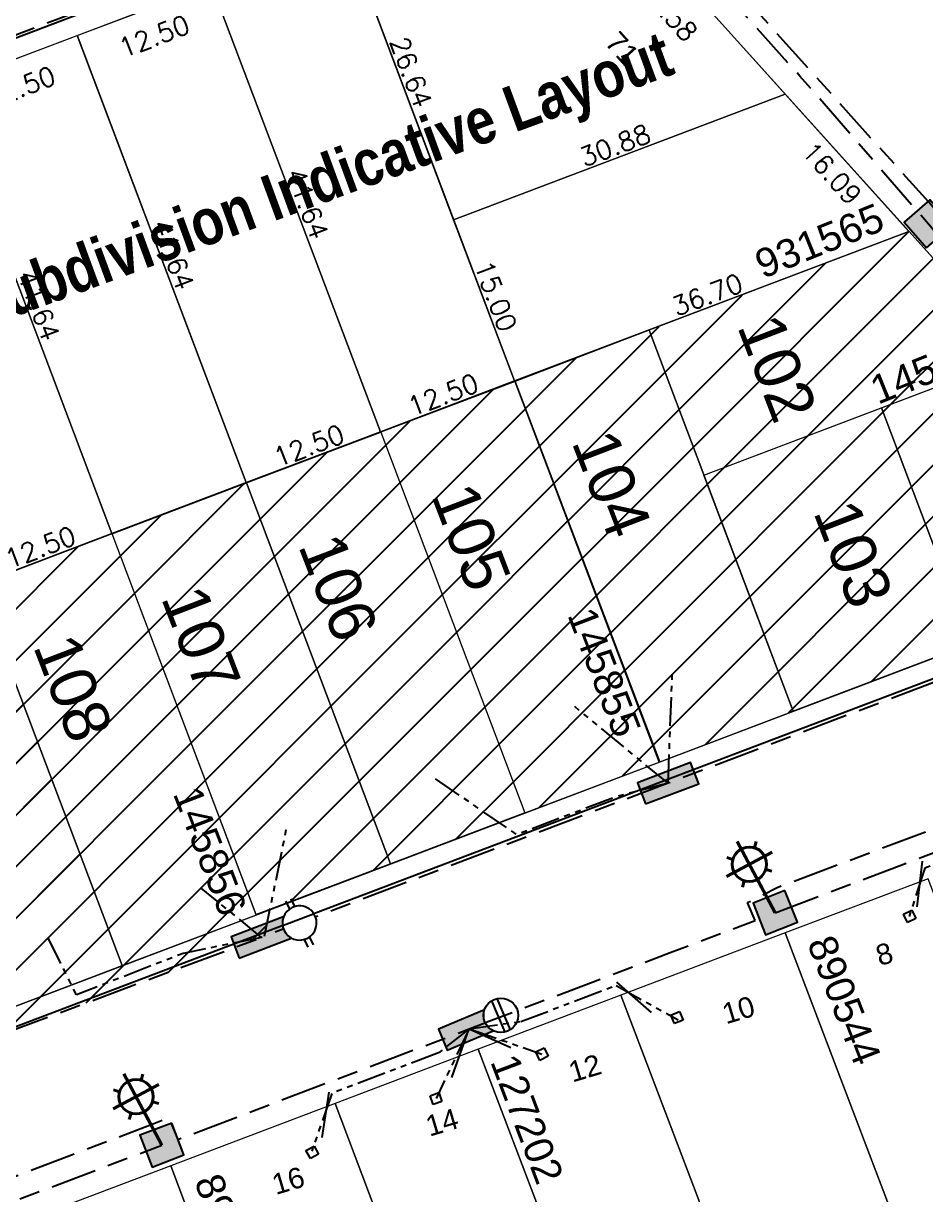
# Model space of a CAD drawing. Header units: metres. Extents: x 308667 to 309873, y 6270550 to 6271594.
# Drawn here: x 309474.2 to 309552.7, y 6271235 to 6271336.9 of the extents above; entities that cross this region are included whole.
import ezdxf
from ezdxf.enums import TextEntityAlignment as Align

# ---------------------------------------------------------------- set-up
doc = ezdxf.new("R2010")
doc.units = ezdxf.units.M
doc.linetypes.add('Cable Exist UG', pattern=[8.2, 4, -1.2, 1.8, -1.2])
doc.linetypes.add('PHANTOMX2', pattern=[5, 2.5, -0.5, 0.5, -0.5, 0.5, -0.5])
doc.layers.get('0').update_dxf_attribs({"color": 6})
for name, color, linetype, lineweight in [('_User Miscellaneous1', 41, 'Continuous', 13), ('Cadastre Developer_SP_NEW', 54, 'Continuous', 15), ('Cadastre Land Parcels_SP_EXT', 96, 'Continuous', 15), ('Mains_HV_EXT', 11, 'Continuous', 25), ('Mains_LV_EXT', 161, 'Continuous', 25), ('Mains_LV_SL_EXT', 141, 'Continuous', 25)]:
    doc.layers.add(name, color=color, linetype=linetype, lineweight=lineweight)
doc.layers.add('_User Miscellaneous10', color=252, linetype='Continuous', lineweight=13, plot=False, transparency=0.5)
for name, color, linetype in [('Equip_LV_EXT', 7, 'Continuous'), ('Equip_SP_SL_EXT', 7, 'Continuous'), ('Mains_LV_New_T84', 2, 'Cable x'), ('Notes', 7, 'Continuous'), ('Services_SP_EXT', 42, 'PHANTOMX2'), ('Services_SP_NEW_UG', 2, 'PHANTOMX2'), ('SupportsUG_SP_LV_EXT', 7, 'Continuous'), ('SupportsUG_SP_LV_SL_EXT', 7, 'Continuous'), ('Trench_SP_EXT', 7, 'Continuous'), ('UG_Details_SP_MISC', 7, 'Continuous')]:
    doc.layers.add(name, color=color, linetype=linetype)
doc.styles.add('COLUMN_LABEL', font='arial.ttf')
doc.styles.add('GDS-DIM', font='txt.shx', dxfattribs={"height": 1.65})
doc.styles.add('GDS-LOT No', font='swisscb.ttf', dxfattribs={"height": 4})
doc.styles.add('iecARIAL', font='arial.ttf', dxfattribs={"height": 2})
doc.styles.add('POLE_LABEL', font='arial.ttf', dxfattribs={"height": 2})
doc.styles.get("Standard").update_dxf_attribs({"font": 'arial.ttf'})
doc.linetypes.add('Cable x', pattern='A,5,-0.25,["x",Standard,S=2,R=0,X=0,Y=-0.8],-1.5', length=6.75)
doc.dimstyles.new('GDS-DIM', dxfattribs={"dimscale": 0, "dimtxt": 1.65, "dimasz": 2, "dimexe": 0.18, "dimexo": 0.063, "dimgap": 0.25, "dimtad": 1, "dimzin": 1, "dimdsep": 46, "dimtxsty": 'GDS-DIM', "dimblk": 'NONE', "dimcen": 0.09, "dimse1": 1, "dimse2": 1, "dimsd1": 1, "dimsd2": 1, "dimadec": 0, "dimazin": 0, "dimtfac": 1, "dimtix": 1, "dimtofl": 0, "dimtmove": 1, "dimatfit": 3, "dimldrblk": 'CLOSEDBLANK', "dimfxl": 1, "dimtolj": 1, "dimtzin": 0, "dimarcsym": 2})

# ---------------------------------------------------------------- blocks, each defined once
blk = doc.blocks.new('COLUMN_EXT')
blk.add_hatch(color=256).paths.add_polyline_path([(-1.49, 1.48), (-1.49, -1.49), (1.48, -1.49), (1.48, 1.48)])
blk.add_lwpolyline([(-1.49, -1.49), (1.48, -1.49), (1.48, 1.48), (-1.49, 1.48)], close=True)
for tag, height, style, flags, p in [('ASSET_NUM', 2.5, 'COLUMN_LABEL', 8, (2, 2)), ('STRUCTURE_PLANT_NUMBER', 0.2, 'POLE_LABEL', 9, (1.81, 0.03)), ('STREET_CODE', 0.2, 'COLUMN_LABEL', 9, (1.81, -0.2))]:
    blk.add_attdef(tag, text='', height=height, dxfattribs=dict(style=style, flags=flags)).set_placement(p, align=Align.MIDDLE_LEFT)
at = {"flags": 9}
for tag, p in [('COLUMN_TYPE', (1.81, -0.4)), ('OWNED_BY', (1.81, -0.6)), ('STATE', (1.81, -0.8)), ('USAGE', (1.81, -1)), ('STREETNAME', (1.81, -1.6)), ('SUBURB', (1.81, -1.8)), ('LEGEND', (1.81, -1.2)), ('LOCATION', (1.81, -1.4)), ('NOTES', (1.81, -2))]:
    blk.add_attdef(tag, text='', height=0.2, dxfattribs=at).set_placement(p, align=Align.MIDDLE_LEFT)
at = {"flags": 1}
blk.add_attdef('Z', (1.81, -2.35), '', height=0.2, dxfattribs=at)
blk = doc.blocks.new('PILLAR_EXT')
blk.add_hatch(color=256).paths.add_polyline_path([(-2.475, 0.99), (-2.475, -0.99), (2.475, -0.99), (2.475, 0.99)])
blk.add_lwpolyline([(-2.475, -0.99), (2.475, -0.99), (2.475, 0.99), (-2.475, 0.99)], close=True)
at = {"style": 'iecARIAL', "flags": 8}
blk.add_attdef('ASSET_NUM', (1.5, 3.5), '', height=2.5, dxfattribs=at)
for tag, p, flags in [('OWNED_BY', (0, -0.2), 9), ('STATE', (0, -0.4), 9), ('SUPPORT_TYPE', (0, -0.6), 9), ('USAGE', (0, -0.8), 9), ('LEGEND', (0, -1), 9), ('LOCATION', (0, -1.2), 9), ('STREETNAME', (0, -1.8), 9), ('SUBURB', (0, -2), 1), ('NOTES', (0, -1.4), 9), ('PARENT', (0, -1.6), 9)]:
    blk.add_attdef(tag, p, '', height=0.2, dxfattribs=dict(flags=flags))
blk = doc.blocks.new('*U383')
at = {"lineweight": 40}
for p, q in [((-1.19, 2.23), (-3.31, 6.2)), ((-1.65, 6.19), (-1.81, 5.65)), ((-4.24, 3.16), (-0.27, 5.28)), ((-4.22, 4.82), (-3.69, 4.65)), ((-0.28, 3.62), (-0.82, 3.78)), ((-2.85, 2.24), (-2.69, 2.78)), ((0, 0), (-1.55, 2.9))]:
    blk.add_line(p, q, dxfattribs=at)
blk.add_circle((-2.25, 4.22), 1.5, dxfattribs=at)
at = {"style": 'iecARIAL', "flags": 8}
blk.add_attdef('ASSET_NUM', (1.5, 1.5), '', height=2.5, dxfattribs=at)
for tag, p, height, flags in [('CONSTRUCTED_VOLTAGE', (0.98, -0.65), 0.2, 9), ('CONTROL_TYPE', (0.98, -0.85), 0.2, 9), ('LANTERN_PURPOSE', (0.98, -1.05), 0.2, 9), ('LNUMBER', (2.18, -3.25), 2.5, 8), ('OPERATING_VOLTAGE', (0.98, -1.65), 0.2, 9), ('ORIENTATION', (0.98, -1.85), 0.2, 9), ('OWNED_BY', (0.98, -2.05), 0.2, 9), ('LANTERN_TYPE', (0.98, -1.25), 0.2, 9), ('NO_PHASES', (0.98, -1.45), 0.2, 9), ('STATE', (0.98, -2.25), 0.2, 9), ('USAGE', (0.98, -2.45), 0.2, 9), ('CEXIST', (0.98, -2.65), 0.2, 9), ('CNEW', (0.98, -2.85), 0.2, 9), ('CNUMBER', (0.98, -3.05), 0.2, 9), ('CREMOVE', (0.98, -3.25), 0.2, 9), ('CREPLACE', (0.98, -3.45), 0.2, 9), ('LKINGHEIGHT', (0.98, -3.65), 0.2, 9), ('LBRACKET', (0.98, -3.85), 0.2, 9), ('LBRACKETVOCAB', (0.98, -4.05), 0.2, 9), ('LCATEGORY', (0.98, -4.25), 0.2, 9), ('LCHARGE1', (0.98, -4.45), 0.2, 9), ('LCHARGE1PERCENT', (0.98, -4.65), 0.2, 9), ('LCHARGE2', (0.98, -4.85), 0.2, 9), ('LCHARGE2PERCENT', (0.98, -5.05), 0.2, 9), ('LCHARGE3', (0.98, -5.25), 0.2, 9), ('LCHARGE3PERCENT', (0.98, -5.45), 0.2, 9), ('LEXIST', (0.98, -5.65), 0.2, 9), ('LLAMP', (0.98, -5.85), 0.2, 9), ('LLAMPVOCAB', (0.98, -6.05), 0.2, 9), ('LMAST', (0.98, -6.25), 0.2, 9), ('LMASTVOCAB', (0.98, -6.45), 0.2, 9), ('LNEW', (0.98, -6.65), 0.2, 9), ('LANTNUMBER', (0.98, -6.85), 0.2, 9), ('LOUTREACH', (0.98, -7.25), 0.2, 9), ('LOUTREACHVOCAB', (0.98, -7.45), 0.2, 9), ('LRATECODE', (0.98, -7.65), 0.2, 9), ('LREMOVE', (0.98, -7.85), 0.2, 9), ('LREPLACE', (0.98, -8.05), 0.2, 9), ('LTYPE', (0.98, -8.25), 0.2, 9), ('STREETNAME', (0.98, -9.25), 0.2, 9), ('LTYPEVOCAB', (0.98, -8.45), 0.2, 9), ('LEGEND', (0.98, -8.65), 0.2, 9), ('LOCATION', (0.98, -8.85), 0.2, 9), ('NOTES', (0.98, -9.05), 0.2, 9), ('SUBURB', (0.98, -9.45), 0.2, 1)]:
    blk.add_attdef(tag, p, '', height=height, dxfattribs=dict(flags=flags))
blk = doc.blocks.new('CCP_EXT')
at = {"flags": 9}
for tag, p in [('STATE', (0, -1.8)), ('USAGE', (0, -1.2)), ('LEGEND', (0, -1.4)), ('LIFE_SUPPORT', (0, -1.6)), ('NOTES', (0, -2))]:
    blk.add_attdef(tag, text='', height=0.2, dxfattribs=at).set_placement(p, align=Align.MIDDLE_LEFT)
blk.add_wipeout([(0, 0.57), (0.57, 0), (0, -0.57), (-0.57, 0)])
blk.add_lwpolyline([(-0.57, 0), (0, 0.57), (0.57, 0), (0, -0.57), (-0.57, 0)])
at = {"flags": 1}
blk.add_attdef('Z', (0, 0), '', height=0.2, dxfattribs=at)
at = {"flags": 9}
for tag, p in [('CCP_TYPE', (0, 0)), ('CONSTRUCTED_VOLTAGE', (0, -0.2)), ('OPERATING_VOLTAGE', (0, -0.6)), ('ORIENTATION', (0, -0.8)), ('OWNED_BY', (0, -1)), ('NO_PHASES', (0, -0.4))]:
    blk.add_attdef(tag, text='', height=0.2, dxfattribs=at).set_placement(p, align=Align.MIDDLE_LEFT)
blk = doc.blocks.new('LV_UG_LINKS_CLOSED_EXT')
blk.add_wipeout([(-1.06, 1.06), (-1.18, 0.92), (-1.29, 0.76), (-1.37, 0.59), (-1.43, 0.42), (-1.48, 0.23), (-1.49, 0.05), (-1.49, -0.14), (-1.46, -0.33), (-1.41, -0.51), (-1.33, -0.68), (-1.24, -0.84), (-1.12, -0.99), (-0.99, -1.12), (-0.84, -1.24), (-0.68, -1.33), (-0.51, -1.41), (-0.33, -1.46), (-0.14, -1.49), (0.05, -1.49), (0.23, -1.48), (0.42, -1.43), (0.59, -1.37), (0.76, -1.29), (0.92, -1.18), (1.06, -1.06), (1.18, -0.92), (1.29, -0.76), (1.37, -0.59), (1.43, -0.42), (1.48, -0.23), (1.49, -0.05), (1.49, 0.14), (1.46, 0.33), (1.41, 0.51), (1.33, 0.68), (1.24, 0.84), (1.12, 0.99), (0.99, 1.12), (0.84, 1.24), (0.68, 1.33), (0.51, 1.41), (0.33, 1.46), (0.14, 1.49), (-0.05, 1.49), (-0.23, 1.48), (-0.42, 1.43), (-0.59, 1.37), (-0.76, 1.29), (-0.92, 1.18)])
for p, q in [((-0.25, -1.48), (-0.25, 1.48)), ((0.25, -1.48), (0.25, 1.48))]:
    blk.add_line(p, q)
blk.add_circle((0, 0), 1.5)
at = {"flags": 9}
for tag, p in [('ACTUAL_STATUS', (0, 0)), ('CONSTRUCTED_VOLTAGE', (0, -0.2)), ('OPERATING_VOLTAGE', (0, -0.6)), ('ORIENTATION', (0, -0.8)), ('STATE', (0, -1)), ('NO_PHASES', (0, -0.4)), ('SWITCH_TYPE', (0, -1.2)), ('USAGE', (0, -1.4)), ('NOTES', (0, -1.6))]:
    blk.add_attdef(tag, text='', height=0.2, dxfattribs=at).set_placement(p, align=Align.MIDDLE_LEFT)
at = {"flags": 1}
blk.add_attdef('Z', (0, 0), '', height=0.2, dxfattribs=at)
blk = doc.blocks.new('*D354')
at = {"layer": '_User Miscellaneous10', "color": 0, "transparency": 16777216, "insert": (309525.7, 6271326.31), "char_height": 1.65, "attachment_point": 5, "rotation": 20.7417, "style": 'GDS-DIM'}
blk.add_mtext('\\A1;30.88', dxfattribs=at)
blk = doc.blocks.new('_ClosedBlank')
at = {"color": 0, "linetype": 'ByBlock', "lineweight": -2}
for p, q in [((-1, 0.167), (0, 0)), ((-1, 0.167), (-1, -0.167)), ((0, 0), (-1, -0.167))]:
    blk.add_line(p, q, dxfattribs=at)
blk = doc.blocks.new('_None')
blk = doc.blocks.new('*D355')
at = {"layer": '_User Miscellaneous10', "color": 0, "transparency": 16777216, "insert": (309515.31, 6271313.2), "char_height": 1.65, "attachment_point": 5, "rotation": 290.7417, "style": 'GDS-DIM'}
blk.add_mtext('\\A1;15.00', dxfattribs=at)
blk = doc.blocks.new('*D356')
at = {"layer": '_User Miscellaneous10', "color": 0, "transparency": 16777216, "insert": (309533.74, 6271313.31), "char_height": 1.65, "attachment_point": 5, "rotation": 20.7417, "style": 'GDS-DIM'}
blk.add_mtext('\\A1;36.70', dxfattribs=at)
blk = doc.blocks.new('*D357')
at = {"layer": '_User Miscellaneous10', "color": 0, "transparency": 16777216, "insert": (309544.57, 6271323.88), "char_height": 1.65, "attachment_point": 5, "rotation": 311.9722, "style": 'GDS-DIM'}
blk.add_mtext('\\A1;16.09', dxfattribs=at)
blk = doc.blocks.new('*D358')
at = {"layer": '_User Miscellaneous10', "color": 0, "transparency": 16777216, "insert": (309530.29, 6271338.09), "char_height": 1.65, "attachment_point": 5, "rotation": 311.9722, "style": 'GDS-DIM'}
blk.add_mtext('\\A1;24.58', dxfattribs=at)
blk = doc.blocks.new('*D361')
at = {"layer": '_User Miscellaneous10', "color": 0, "transparency": 16777216, "insert": (309473.9, 6271331.35), "char_height": 1.65, "attachment_point": 5, "rotation": 20.7417, "style": 'GDS-DIM'}
blk.add_mtext('\\A1;12.50', dxfattribs=at)
blk = doc.blocks.new('*D353')
at = {"layer": '_User Miscellaneous10', "color": 0, "transparency": 16777216, "insert": (309485.57, 6271335.81), "char_height": 1.65, "attachment_point": 5, "rotation": 20.7417, "style": 'GDS-DIM'}
blk.add_mtext('\\A1;12.50', dxfattribs=at)
blk = doc.blocks.new('*D363')
at = {"layer": '_User Miscellaneous10', "color": 0, "transparency": 16777216, "insert": (309507.95, 6271332.68), "char_height": 1.65, "attachment_point": 5, "rotation": 290.6867, "style": 'GDS-DIM'}
blk.add_mtext('\\A1;26.64', dxfattribs=at)
blk = doc.blocks.new('*D364')
at = {"layer": '_User Miscellaneous10', "color": 0, "transparency": 16777216, "insert": (309498.91, 6271321.23), "char_height": 1.65, "attachment_point": 5, "rotation": 290.7065, "style": 'GDS-DIM'}
blk.add_mtext('\\A1;41.64', dxfattribs=at)
blk = doc.blocks.new('*D365')
at = {"layer": '_User Miscellaneous10', "color": 0, "transparency": 16777216, "insert": (309487.22, 6271316.81), "char_height": 1.65, "attachment_point": 5, "rotation": 290.7065, "style": 'GDS-DIM'}
blk.add_mtext('\\A1;41.64', dxfattribs=at)
blk = doc.blocks.new('*D366')
at = {"layer": '_User Miscellaneous10', "color": 0, "transparency": 16777216, "insert": (309475.53, 6271312.38), "char_height": 1.65, "attachment_point": 5, "rotation": 290.7065, "style": 'GDS-DIM'}
blk.add_mtext('\\A1;41.64', dxfattribs=at)
blk = doc.blocks.new('*D370')
at = {"layer": '_User Miscellaneous10', "color": 0, "transparency": 16777216, "insert": (309475.66, 6271291.32), "char_height": 1.65, "attachment_point": 5, "rotation": 20.7417, "style": 'GDS-DIM'}
blk.add_mtext('\\A1;12.50', dxfattribs=at)
blk = doc.blocks.new('*D371')
at = {"layer": '_User Miscellaneous10', "color": 0, "transparency": 16777216, "insert": (309499.04, 6271300.17), "char_height": 1.65, "attachment_point": 5, "rotation": 20.7417, "style": 'GDS-DIM'}
blk.add_mtext('\\A1;12.50', dxfattribs=at)
blk = doc.blocks.new('*D372')
at = {"layer": '_User Miscellaneous10', "color": 0, "transparency": 16777216, "insert": (309510.73, 6271304.6), "char_height": 1.65, "attachment_point": 5, "rotation": 20.7417, "style": 'GDS-DIM'}
blk.add_mtext('\\A1;12.50', dxfattribs=at)
blk = doc.blocks.new('LV_UG_LINKS_OPEN_EXT')
for p, q in [((-0.25, 1.47), (-0.25, 2.22)), ((0.25, 1.47), (0.25, 2.22)), ((-0.25, -1.47), (-0.25, -2.22)), ((0.25, -1.47), (0.25, -2.22))]:
    blk.add_line(p, q)
at = {"flags": 9}
for tag, p in [('ACTUAL_STATUS', (0, 0)), ('CONSTRUCTED_VOLTAGE', (0, -0.2)), ('OPERATING_VOLTAGE', (0, -0.6)), ('ORIENTATION', (0, -0.8)), ('STATE', (0, -1)), ('NO_PHASES', (0, -0.4)), ('SWITCH_TYPE', (0, -1.2)), ('USAGE', (0, -1.4)), ('NOTES', (0, -1.6))]:
    blk.add_attdef(tag, text='', height=0.2, dxfattribs=at).set_placement(p, align=Align.MIDDLE_LEFT)
at = {"flags": 1}
blk.add_attdef('Z', (0, 0), '', height=0.2, dxfattribs=at)
blk.add_wipeout([(-0.25, 1.47), (-0.43, 1.43), (-0.61, 1.36), (-0.77, 1.28), (-0.93, 1.17), (-1.07, 1.05), (-1.19, 0.9), (-1.29, 0.75), (-1.38, 0.58), (-1.44, 0.4), (-1.48, 0.22), (-1.49, 0.03), (-1.49, -0.16), (-1.45, -0.34), (-1.4, -0.52), (-1.32, -0.69), (-1.23, -0.85), (-1.11, -1), (-0.98, -1.13), (-0.83, -1.24), (-0.66, -1.34), (-0.49, -1.41), (-0.31, -1.46), (-0.13, -1.49), (0.06, -1.49), (0.25, -1.47), (0.43, -1.43), (0.61, -1.36), (0.77, -1.28), (0.93, -1.17), (1.07, -1.05), (1.19, -0.9), (1.29, -0.75), (1.38, -0.58), (1.44, -0.4), (1.48, -0.22), (1.49, -0.03), (1.49, 0.16), (1.45, 0.34), (1.4, 0.52), (1.32, 0.69), (1.23, 0.85), (1.11, 1), (0.98, 1.13), (0.83, 1.24), (0.66, 1.34), (0.49, 1.41), (0.31, 1.46), (0.13, 1.49), (-0.06, 1.49)])
blk.add_lwpolyline([(0, -1.49, 1), (0, 1.49, 1)], format="xyb", close=True)

msp = doc.modelspace()

# ---------------------------------------------------------------- hatches: boundary and pattern name
at = {"layer": 'Notes'}
h = msp.add_hatch(dxfattribs=at)
h.set_pattern_fill('ANSI31', color=256)
h.paths.add_polyline_path([(309443.823, 6271322.526), (309432.133, 6271318.099), (309446.855, 6271279.201), (309458.543, 6271283.633)], flags=16)
h.paths.add_polyline_path([(309481.919, 6271292.496), (309493.609, 6271296.92), (309505.3, 6271301.345), (309505.295, 6271301.359), (309516.991, 6271305.769), (309528.671, 6271310.222), (309551.302, 6271318.803), (309560.982, 6271308.051), (309574.081, 6271293.501), (309573.017, 6271289.11), (309556.695, 6271282.922), (309541.223, 6271277.057), (309530.404, 6271272.955), (309530.32, 6271270.784), (309574.712, 6271287.614), (309575.568, 6271294.838), (309562.286, 6271308.768), (309541.793, 6271332.345), (309525.158, 6271350.837), (309517.484, 6271352.75), (309513.556, 6271353.32), (309511.727, 6271355.488), (309508.773, 6271358.987), (309505.187, 6271358.987), (309503.044, 6271361.97), (309503.011, 6271361.957), (309502.589, 6271359.756), (309505.248, 6271357.293), (309508.349, 6271353.852), (309512.568, 6271350.792), (309506.377, 6271348.347), (309443.097, 6271324.443), (309442.964, 6271322.254), (309432.117, 6271318.142), (309446.855, 6271279.201), (309459.405, 6271246.039), (309448.405, 6271241.876), (309448.298, 6271239.979), (309494.93, 6271257.368), (309495.179, 6271257.462), (309495.656, 6271259.795), (309494.465, 6271259.345)])
h.paths.add_polyline_path([(309482.78, 6271254.906), (309471.112, 6271250.477), (309471.112, 6271250.477), (309459.495, 6271246.073), (309446.924, 6271279.227), (309458.545, 6271283.625), (309458.54, 6271283.64), (309470.231, 6271288.064)], flags=16)
h.paths.add_polyline_path([(309458.545, 6271283.625), (309446.924, 6271279.227), (309459.495, 6271246.073), (309471.093, 6271250.47)], flags=0)
h.paths.add_polyline_path([(309470.231, 6271288.064), (309458.54, 6271283.64), (309458.543, 6271283.633), (309471.112, 6271250.477), (309482.78, 6271254.906)], flags=16)
h.paths.add_polyline_path([(309528.671, 6271310.222), (309516.991, 6271305.769), (309529.616, 6271272.656), (309541.22, 6271277.064)], flags=16)
h.paths.add_polyline_path([(309548.904, 6271303.469), (309533.446, 6271297.605), (309541.223, 6271277.057), (309556.694, 6271282.922)], flags=16)
h.paths.add_polyline_path([(309551.302, 6271318.803), (309528.671, 6271310.222), (309533.446, 6271297.605), (309560.982, 6271308.051)], flags=0)
h.paths.add_polyline_path([(309560.982, 6271308.051), (309548.904, 6271303.469), (309556.695, 6271282.922), (309573.017, 6271289.11), (309574.081, 6271293.501)], flags=16)
h.paths.add_polyline_path([(309551.302, 6271318.803), (309574.081, 6271293.501), (309573.017, 6271289.11), (309530.404, 6271272.955), (309530.32, 6271270.784), (309574.712, 6271287.614), (309575.568, 6271294.838), (309562.286, 6271308.768), (309541.793, 6271332.345), (309525.158, 6271350.837), (309517.484, 6271352.75), (309513.556, 6271353.32), (309511.727, 6271355.488), (309508.773, 6271358.987), (309505.187, 6271358.987), (309503.044, 6271361.97), (309503.011, 6271361.957), (309502.589, 6271359.756), (309505.248, 6271357.293), (309508.349, 6271353.852), (309512.568, 6271350.792), (309506.377, 6271348.347), (309443.097, 6271324.443), (309442.964, 6271322.254), (309443.805, 6271322.573), (309443.805, 6271322.573), (309458.54, 6271283.64)], flags=16)
h.paths.add_polyline_path([(309435.586, 6271309.211), (309439.664, 6271298.6), (309445.387, 6271300.8), (309441.309, 6271311.41)], flags=24)
h.paths.add_polyline_path([(309424.839, 6271305.134), (309428.916, 6271294.525), (309434.635, 6271296.723), (309430.558, 6271307.332)], flags=24)
h.paths.add_polyline_path([(309496.686, 6271292.037), (309500.763, 6271281.428), (309506.482, 6271283.626), (309502.405, 6271294.235)], flags=24)
h.paths.add_polyline_path([(309484.738, 6271287.507), (309488.816, 6271276.898), (309494.535, 6271279.096), (309490.457, 6271289.705)], flags=24)
h.paths.add_polyline_path([(309443.863, 6271322.662), (309448.497, 6271310.591), (309452.071, 6271311.963), (309447.438, 6271324.035)], flags=8)
h.paths.add_polyline_path([(309510.959, 6271343.211), (309523.07, 6271347.741), (309521.728, 6271351.328), (309509.617, 6271346.798)], flags=8)
h.paths.add_polyline_path([(309538.218, 6271313.797), (309550.208, 6271318.641), (309548.772, 6271322.194), (309536.782, 6271317.35)], flags=24)
h.paths.add_polyline_path([(309514.982, 6271339.277), (309526.702, 6271344.742), (309525.082, 6271348.215), (309513.363, 6271342.75)], flags=8)
h.paths.add_polyline_path([(309486.319, 6271270.24), (309490.953, 6271258.168), (309494.528, 6271259.54), (309489.894, 6271271.612)], flags=24)
h.paths.add_polyline_path([(309449.905, 6271274.299), (309453.982, 6271263.69), (309459.702, 6271265.888), (309455.624, 6271276.497)], flags=24)
h.paths.add_polyline_path([(309462.346, 6271279.016), (309466.423, 6271268.407), (309472.142, 6271270.605), (309468.065, 6271281.214)], flags=8)
h.paths.add_polyline_path([(309473.6, 6271283.283), (309477.677, 6271272.674), (309483.396, 6271274.872), (309479.319, 6271285.481)], flags=24)
h.paths.add_polyline_path([(309524.085, 6271335.231), (309526.559, 6271332.479), (309528.575, 6271334.291), (309526.101, 6271337.044)], flags=8)
h.paths.add_polyline_path([(309441.66, 6271255.717), (309446.294, 6271243.645), (309449.869, 6271245.017), (309445.235, 6271257.089)], flags=24)
h.paths.add_polyline_path([(309426.946, 6271265.576), (309431.011, 6271254.999), (309436.634, 6271257.16), (309432.569, 6271267.738)], flags=24)
h.paths.add_polyline_path([(309438.545, 6271269.974), (309442.61, 6271259.397), (309448.233, 6271261.558), (309444.168, 6271272.135)], flags=24)
h.paths.add_polyline_path([(309520.491, 6271301.063), (309524.568, 6271290.454), (309530.287, 6271292.651), (309526.21, 6271303.261)], flags=8)
h.paths.add_polyline_path([(309541.529, 6271294.963), (309545.607, 6271284.352), (309551.33, 6271286.552), (309547.252, 6271297.162)], flags=8)
h.paths.add_polyline_path([(309548.251, 6271302.845), (309560.24, 6271307.689), (309558.805, 6271311.242), (309546.815, 6271306.398)], flags=8)
h.paths.add_polyline_path([(309534.902, 6271311.133), (309538.979, 6271300.523), (309544.698, 6271302.721), (309540.621, 6271313.331)], flags=8)
h.paths.add_polyline_path([(309562.152, 6271286.908), (309574.142, 6271291.752), (309572.707, 6271295.305), (309560.717, 6271290.46)], flags=24)
h.paths.add_polyline_path([(309551.872, 6271294.731), (309556.506, 6271282.659), (309560.081, 6271284.032), (309555.447, 6271296.103)], flags=24)
h.paths.add_polyline_path([(309555.919, 6271300.485), (309559.997, 6271289.876), (309565.716, 6271292.074), (309561.638, 6271302.683)], flags=8)
h.paths.add_polyline_path([(309557.529, 6271298.005), (309560.016, 6271295.244), (309562.065, 6271297.089), (309559.578, 6271299.85)], flags=8)
h = msp.add_hatch(dxfattribs=at)
h.set_pattern_fill('ANSI31', color=256)
h.paths.add_polyline_path([(309560.982, 6271308.051), (309551.302, 6271318.803), (309528.671, 6271310.222), (309533.446, 6271297.605)])
h.paths.add_polyline_path([(309534.902, 6271311.133), (309538.979, 6271300.523), (309544.698, 6271302.721), (309540.621, 6271313.331)], flags=24)
h = msp.add_hatch(dxfattribs=at)
h.set_pattern_fill('ANSI31', color=256)
h.paths.add_polyline_path([(309516.991, 6271305.769), (309516.991, 6271305.769), (309505.295, 6271301.359), (309517.844, 6271268.201), (309529.532, 6271272.632)])
h.paths.add_polyline_path([(309496.686, 6271292.037), (309500.763, 6271281.428), (309506.482, 6271283.626), (309502.405, 6271294.235)], flags=24)
h = msp.add_hatch(dxfattribs=at)
h.set_pattern_fill('ANSI31', color=256)
h.paths.add_polyline_path([(309505.3, 6271301.345), (309493.609, 6271296.92), (309506.153, 6271263.776), (309517.844, 6271268.201)])
h.paths.add_polyline_path([(309484.738, 6271287.507), (309488.816, 6271276.898), (309494.535, 6271279.096), (309490.457, 6271289.705)], flags=24)
h.paths.add_polyline_path([(309496.686, 6271292.037), (309500.763, 6271281.428), (309506.482, 6271283.626), (309502.405, 6271294.235)], flags=24)
h = msp.add_hatch(dxfattribs=at)
h.set_pattern_fill('ANSI31', color=256)
h.paths.add_polyline_path([(309493.609, 6271296.92), (309481.919, 6271292.496), (309494.465, 6271259.345), (309506.156, 6271263.769)])
h.paths.add_polyline_path([(309484.738, 6271287.507), (309488.816, 6271276.898), (309494.535, 6271279.096), (309490.457, 6271289.705)], flags=24)
h.paths.add_polyline_path([(309496.686, 6271292.037), (309500.763, 6271281.428), (309506.482, 6271283.626), (309502.405, 6271294.235)], flags=24)
h = msp.add_hatch(dxfattribs=at)
h.set_pattern_fill('ANSI31', color=256)
h.paths.add_polyline_path([(309411.793, 6271265.899), (309411.79, 6271265.906), (309400.126, 6271261.484), (309412.652, 6271228.314), (309401.561, 6271224.109), (309401.585, 6271221.98), (309448.298, 6271239.979), (309442.568, 6271238.051), (309435.27, 6271235.285), (309434.048, 6271236.429), (309424.358, 6271232.755)])
h.paths.add_polyline_path([(309482.78, 6271254.906), (309471.112, 6271250.477), (309471.112, 6271250.477), (309459.495, 6271246.073), (309446.924, 6271279.227), (309458.545, 6271283.625), (309458.54, 6271283.64), (309470.231, 6271288.064)], flags=16)
h.paths.add_polyline_path([(309458.545, 6271283.625), (309446.924, 6271279.227), (309459.495, 6271246.073), (309471.093, 6271250.47)], flags=0)
h.paths.add_polyline_path([(309391.762, 6271252.254), (309395.84, 6271241.645), (309401.559, 6271243.843), (309397.481, 6271254.452)], flags=24)
h.paths.add_polyline_path([(309403.912, 6271256.843), (309407.978, 6271246.266), (309413.601, 6271248.427), (309409.536, 6271259.004)], flags=24)
h.paths.add_polyline_path([(309441.66, 6271255.717), (309446.294, 6271243.645), (309449.869, 6271245.017), (309445.235, 6271257.089)], flags=24)
h.paths.add_polyline_path([(309426.946, 6271265.576), (309431.011, 6271254.999), (309436.634, 6271257.16), (309432.569, 6271267.738)], flags=24)
h.paths.add_polyline_path([(309438.545, 6271269.974), (309442.61, 6271259.397), (309448.233, 6271261.558), (309444.168, 6271272.135)], flags=24)
h.paths.add_polyline_path([(309415.011, 6271261.07), (309419.089, 6271250.459), (309424.812, 6271252.659), (309420.734, 6271263.269)], flags=24)

# ---------------------------------------------------------------- linework, layer by layer
at = {"layer": '_User Miscellaneous1', "linetype": 'Continuous'}
msp.add_lwpolyline([(309551.302, 6271318.803), (309524.093, 6271349.027), (309517.677, 6271350.582), (309443.805, 6271322.573), (309329.157, 6271279.106)], dxfattribs=at)
at = {"layer": '_User Miscellaneous1', "color": 1, "flags": 128}
for points in [[(309551.302, 6271318.803), (309528.671, 6271310.222), (309533.446, 6271297.605), (309560.982, 6271308.051), (309551.302, 6271318.803)], [(309528.671, 6271310.222), (309516.991, 6271305.769), (309529.616, 6271272.656), (309541.22, 6271277.064), (309528.671, 6271310.222)], [(309574.081, 6271293.501), (309573.017, 6271289.11), (309556.695, 6271282.922), (309548.904, 6271303.469), (309560.982, 6271308.051), (309574.081, 6271293.5)], [(309516.991, 6271305.769), (309505.295, 6271301.359), (309517.844, 6271268.201), (309529.532, 6271272.632), (309516.983, 6271305.791)], [(309556.695, 6271282.922), (309541.223, 6271277.057), (309533.446, 6271297.605), (309548.904, 6271303.469), (309556.694, 6271282.922)], [(309505.295, 6271301.359), (309517.844, 6271268.201), (309506.153, 6271263.776), (309493.609, 6271296.92), (309505.3, 6271301.345)], [(309493.607, 6271296.927), (309506.156, 6271263.769), (309494.465, 6271259.345), (309481.919, 6271292.496), (309493.609, 6271296.92)], [(309494.468, 6271259.338), (309481.919, 6271292.496), (309470.231, 6271288.064), (309482.78, 6271254.906), (309494.47, 6271259.33)], [(309470.231, 6271288.064), (309458.54, 6271283.64), (309471.093, 6271250.47), (309482.78, 6271254.906), (309470.231, 6271288.064)]]:
    msp.add_lwpolyline(points, dxfattribs=at)
at = {"layer": '_User Miscellaneous1', "flags": 128}
msp.add_lwpolyline([(309528.671, 6271310.222), (309541.22, 6271277.064)], dxfattribs=at)
at = {"layer": '_User Miscellaneous10', "ltscale": 10}
for p, q in [((309502.236, 6271344.752), (309516.958, 6271305.806)), ((309490.546, 6271340.325), (309505.268, 6271301.379)), ((309478.856, 6271335.898), (309493.578, 6271296.952)), ((309467.167, 6271331.471), (309481.888, 6271292.525)), ((309540.52, 6271330.769), (309511.645, 6271319.834)), ((309551.282, 6271318.805), (309516.958, 6271305.806))]:
    msp.add_line(p, q, dxfattribs=at)
at = {"layer": '_User Miscellaneous10'}
msp.add_line((309458.509, 6271283.671), (309551.282, 6271318.805), dxfattribs=at)
at = {"layer": '_User Miscellaneous10', "color": 1}
for points in [[(309502.25, 6271344.716), (309517.669, 6271350.597), (309524.085, 6271349.04), (309540.52, 6271330.769), (309511.645, 6271319.834), (309502.25, 6271344.716)], [(309467.172, 6271331.457), (309478.865, 6271335.877), (309493.578, 6271296.952), (309481.894, 6271292.511), (309467.167, 6271331.471)], [(309511.645, 6271319.834), (309540.52, 6271330.769), (309551.282, 6271318.805), (309516.958, 6271305.806), (309511.645, 6271319.834)]]:
    msp.add_lwpolyline(points, dxfattribs=at)
for points in [[(309502.25, 6271344.716), (309516.958, 6271305.806), (309505.268, 6271301.379), (309490.557, 6271340.297)], [(309478.865, 6271335.877), (309490.557, 6271340.297), (309505.268, 6271301.379), (309493.578, 6271296.952)], [(309467.172, 6271331.457), (309481.894, 6271292.511), (309470.198, 6271288.098), (309455.477, 6271327.044)]]:
    msp.add_lwpolyline(points, close=True, dxfattribs=at)
at = {"layer": 'Cadastre Land Parcels_SP_EXT', "linetype": 'Continuous'}
for points in [[(309561.743, 6271229.174), (309565.164, 6271230.471), (309552.956, 6271262.47), (309540.517, 6271257.757), (309552.7, 6271225.744), (309561.743, 6271229.174)], [(309547.359, 6271223.719), (309552.7, 6271225.744), (309540.517, 6271257.757), (309526.209, 6271252.336), (309538.391, 6271220.317), (309547.359, 6271223.719)], [(309534.855, 6271218.977), (309538.391, 6271220.317), (309526.209, 6271252.336), (309513.772, 6271247.624), (309525.964, 6271215.606), (309534.855, 6271218.977)], [(309522.345, 6271214.233), (309525.964, 6271215.606), (309513.772, 6271247.624), (309501.333, 6271242.911), (309513.439, 6271210.855), (309522.345, 6271214.233)], [(309508.055, 6271208.814), (309513.439, 6271210.855), (309501.333, 6271242.911), (309487.025, 6271237.491), (309499.062, 6271205.404), (309508.055, 6271208.814)], [(309495.525, 6271204.063), (309499.062, 6271205.404), (309487.025, 6271237.491), (309474.587, 6271232.779), (309486.675, 6271200.706), (309495.525, 6271204.063)]]:
    msp.add_lwpolyline(points, close=True, dxfattribs=at)
at = {"layer": 'Mains_LV_New_T84', "color": 2, "linetype": 'Cable Exist UG', "flags": 128}
for points in [[(309361.22, 6271293.401), (309361.22, 6271293.401), (309361.22, 6271293.401), (309373.119, 6271297.912), (309408.032, 6271311.149), (309443.097, 6271324.443), (309506.377, 6271348.347), (309512.568, 6271350.792), (309508.349, 6271353.852), (309508.349, 6271353.852), (309505.248, 6271357.293), (309505.248, 6271357.293), (309505.248, 6271357.293), (309502.572, 6271359.772), (309496.747, 6271357.985), (309481.728, 6271352.271), (309478.752, 6271356.971)], [(309562.286, 6271308.768), (309541.793, 6271332.345), (309525.158, 6271350.837), (309517.484, 6271352.75)]]:
    msp.add_lwpolyline(points, dxfattribs=at)
at = {"layer": 'Mains_LV_New_T84', "color": 4, "linetype": 'Cable Exist UG', "flags": 128}
msp.add_lwpolyline([(309309.095, 6271245.924), (309309.095, 6271245.924), (309309.095, 6271245.924), (309309.095, 6271245.924), (309309.095, 6271245.924), (309314.77, 6271247.569), (309315.384, 6271246.718), (309334.149, 6271249.049), (309336.884, 6271241.843), (309347.084, 6271222.99), (309354.435, 6271209.402), (309361.487, 6271206.778), (309401.585, 6271221.98), (309448.298, 6271239.979), (309494.93, 6271257.368)], dxfattribs=at)
at = {"layer": 'Mains_LV_SL_EXT', "linetype": 'Cable Exist UG'}
msp.add_lwpolyline([(309461.353, 6271229.846), (309486.247, 6271239.283)], dxfattribs=at)
at = {"layer": 'Services_SP_NEW_UG', "color": 2, "flags": 128}
for points in [[(309530.32, 6271270.784), (309530.7, 6271280.654)], [(309530.32, 6271270.784), (309522.194, 6271277.453)], [(309530.32, 6271270.784), (309525.903, 6271269.645), (309517.131, 6271266.319), (309510.019, 6271271.21)], [(309495.179, 6271257.462), (309497.08, 6271266.754)], [(309494.93, 6271257.368), (309489.672, 6271261.654)], [(309494.93, 6271257.368), (309488.108, 6271255.978), (309478.807, 6271252.359), (309476.321, 6271257.367)]]:
    msp.add_lwpolyline(points, dxfattribs=at)
at = {"layer": 'Trench_SP_EXT', "linetype": 'Cable Exist UG'}
for points in [[(309528.875, 6271250.842), (309525.471, 6271253.81)], [(309511.49, 6271245.171), (309512.99, 6271249.421)], [(309512.99, 6271249.421), (309517.38, 6271247.461)], [(309500.194, 6271239.957), (309500.916, 6271244.495)]]:
    msp.add_lwpolyline(points, dxfattribs=at)
at = {"layer": 'UG_Details_SP_MISC', "color": 7, "flags": 128}
msp.add_lwpolyline([(309524.607, 6271350.628), (309517.566, 6271352.358), (309327.896, 6271280.446)], dxfattribs=at)

# ---------------------------------------------------------------- block references
at = {"layer": 'Equip_SP_SL_EXT'}
for p in [(309539.648, 6271259.51), (309486.247, 6271239.283)]:
    msp.add_blockref('*U383', p, dxfattribs=at)
at = {"layer": 'SupportsUG_SP_LV_EXT'}
ref = msp.add_blockref('PILLAR_EXT', (309562.428, 6271308.764), dxfattribs=dict(at, rotation=310.9973091973384))
ref.add_attrib('ASSET_NUM', '145853', dxfattribs={"layer": '0', "height": 2.5, "rotation": 22}).set_placement((309548.119, 6271304.877), align=Align.MIDDLE_LEFT)
ref = msp.add_blockref('PILLAR_EXT', (309530.32, 6271270.784), dxfattribs=dict(at, rotation=20.76223878887889))
ref.add_attrib('ASSET_NUM', '145855', dxfattribs={"layer": '0', "height": 2.5, "rotation": 291}).set_placement((309522.695, 6271285.893), align=Align.MIDDLE_LEFT)
ref = msp.add_blockref('PILLAR_EXT', (309494.93, 6271257.368), dxfattribs=dict(at, rotation=20.7622387987773))
ref.add_attrib('ASSET_NUM', '145856', dxfattribs={"layer": '0', "height": 2.5, "rotation": 291}).set_placement((309488.351, 6271270.336), align=Align.MIDDLE_LEFT)
ref = msp.add_blockref('PILLAR_EXT', (309512.99, 6271249.421), dxfattribs=dict(at, rotation=202.7320410461053))
ref.add_attrib('ASSET_NUM', '127202', dxfattribs={"layer": '0', "height": 2.5, "rotation": 290.76109, "style": 'iecARIAL'}).set_placement((309515.979, 6271247.014), align=Align.MIDDLE_LEFT)
at = {"layer": 'SupportsUG_SP_LV_SL_EXT'}
ref = msp.add_blockref('COLUMN_EXT', (309552.972, 6271319.483), dxfattribs=dict(at, rotation=41.25099355844426))
ref.add_attrib('ASSET_NUM', '931565', dxfattribs={"layer": '0', "height": 2.5, "rotation": 22, "style": 'COLUMN_LABEL'}).set_placement((309538.086, 6271315.828), align=Align.MIDDLE_LEFT)
ref = msp.add_blockref('COLUMN_EXT', (309539.648, 6271259.51), dxfattribs=dict(at, rotation=201.514645152107))
ref.add_attrib('ASSET_NUM', '890544', dxfattribs={"layer": '0', "height": 2.5, "rotation": 291.23268, "style": 'COLUMN_LABEL'}).set_placement((309543.558, 6271257.347), align=Align.MIDDLE_LEFT)
ref = msp.add_blockref('COLUMN_EXT', (309486.247, 6271239.283), dxfattribs=dict(at, rotation=201.058613897299))
ref.add_attrib('ASSET_NUM', '890545', dxfattribs={"layer": '0', "height": 2.5, "rotation": 290.76111, "style": 'COLUMN_LABEL'}).set_placement((309490.197, 6271236.603), align=Align.MIDDLE_LEFT)

# ---------------------------------------------------------------- texts
at = {"layer": '_User Miscellaneous1', "ltscale": 2}
for s, p in [('102', (309536.852, 6271305.794)), ('104', (309522.441, 6271295.724)), ('105', (309510.215, 6271291.088)), ('103', (309543.482, 6271289.625)), ('106', (309498.636, 6271286.698)), ('107', (309486.688, 6271282.168)), ('108', (309475.55, 6271277.945))]:
    msp.add_text(s, height=4, rotation=291.02293, dxfattribs=at).set_placement(p, align=Align.BOTTOM_CENTER)
at = {"layer": '_User Miscellaneous10', "style": 'GDS-LOT No'}
for s, height, rotation, p in [('Future Subdivision Indicative Layout ', 4, 20.20917, (309494.44, 6271317.843)), ('203', 0.004, 291, (309497.167, 6271331.247)), ('204', 0.004, 291, (309485.475, 6271326.827)), ('201', 0.004, 291, (309528.001, 6271318.08))]:
    msp.add_text(s, height=height, rotation=rotation, dxfattribs=at).set_placement(p, align=Align.BOTTOM_CENTER)
at = {"layer": 'Cadastre Land Parcels_SP_EXT'}
for s, rotation, p in [('71', 311.9548, (309524.723, 6271335.197)), ('8', 16.58793, (309548.737, 6271254.862)), ('10', 16.58488, (309535.362, 6271249.794)), ('12', 16.58897, (309521.99, 6271244.728)), ('14', 16.58689, (309509.545, 6271240.011)), ('16', 16.58488, (309496.16, 6271234.938))]:
    msp.add_text(s, height=1.8, rotation=rotation, dxfattribs=at).set_placement(p)

# ---------------------------------------------------------------- dimensions: what is measured, and where the dimension line sits
at = {"layer": '_User Miscellaneous10'}
for p1, p2, distance, picture, middle in [((309540.52, 6271330.769), (309524.085, 6271349.04), 3.785, '*D358', (309530.288, 6271338.092)), ((309502.236, 6271344.752), (309511.645, 6271319.834), 0.007, '*D363', (309507.953, 6271332.675)), ((309478.856, 6271335.898), (309490.546, 6271340.325), -3.537, '*D353', (309485.573, 6271335.809)), ((309490.546, 6271340.325), (309505.268, 6271301.379), 0, '*D364', (309498.913, 6271321.232)), ((309467.167, 6271331.471), (309478.856, 6271335.898), -3.576, '*D361', (309473.897, 6271331.346)), ((309478.856, 6271335.898), (309493.578, 6271296.952), 0, '*D365', (309487.223, 6271316.805)), ((309467.167, 6271331.471), (309481.888, 6271292.525), 0, '*D366', (309475.533, 6271312.378)), ((309511.645, 6271319.834), (309540.52, 6271330.769), 0, '*D354', (309525.702, 6271326.307)), ((309511.645, 6271319.834), (309516.958, 6271305.806), 0, '*D355', (309515.307, 6271313.201)), ((309551.282, 6271318.805), (309516.958, 6271305.806), 0, '*D356', (309533.739, 6271313.311))]:
    dim = msp.add_aligned_dim(p1=p1, p2=p2, distance=distance, dimstyle='GDS-DIM', override={"dimscale": 1}, dxfattribs=at)
    dim.commit()
    dim.dimension.update_dxf_attribs({"geometry": picture, "text_midpoint": middle})
dim = msp.add_linear_dim(base=(309551.282, 6271318.805), p1=(309540.52, 6271330.769), p2=(309551.282, 6271318.805), angle=311.97223, dimstyle='GDS-DIM', override={"dimscale": 1, "dimtmove": 2}, dxfattribs=at)
dim.commit()
dim.dimension.update_dxf_attribs({"geometry": '*D357', "text_midpoint": (309544.575, 6271323.882), "dimtype": 161})
for base, p1, p2, picture, middle in [((309516.958, 6271305.806), (309505.268, 6271301.379), (309516.958, 6271305.806), '*D372', (309510.732, 6271304.598)), ((309505.268, 6271301.379), (309493.578, 6271296.952), (309505.268, 6271301.379), '*D371', (309499.042, 6271300.171)), ((309481.888, 6271292.525), (309470.198, 6271288.098), (309481.888, 6271292.525), '*D370', (309475.663, 6271291.317))]:
    dim = msp.add_linear_dim(base=base, p1=p1, p2=p2, angle=200.74167, dimstyle='GDS-DIM', override={"dimscale": 1}, dxfattribs=at)
    dim.commit()
    dim.dimension.update_dxf_attribs({"geometry": picture, "text_midpoint": middle})

# ---------------------------------------------------------------- next in the draw order: block references
at = {"layer": 'Equip_LV_EXT', "rotation": 202.7320410332183}
msp.add_blockref('LV_UG_LINKS_CLOSED_EXT', (309515.757, 6271250.58), dxfattribs=at)
at = {"layer": 'Services_SP_EXT'}
for p, rotation in [((309551.359, 6271259.19), 70.70995373044602), ((309531.097, 6271250.382), 157.0112829411398), ((309519.341, 6271247.203), 160.7320408818359), ((309510.117, 6271243.338), 64.73204111280091), ((309499.335, 6271238.654), 73.88658177759115)]:
    msp.add_blockref('CCP_EXT', p, dxfattribs=dict(at, rotation=rotation))

# ---------------------------------------------------------------- next in the draw order: linework, layer by layer
at = {"layer": 'Cadastre Developer_SP_NEW'}
msp.add_lwpolyline([(309551.302, 6271318.803), (309458.54, 6271283.64), (309443.805, 6271322.573), (309329.157, 6271279.106), (309326.836, 6271273.948), (309338.707, 6271242.678), (309355.837, 6271211.014), (309361.48, 6271208.914), (309573.017, 6271289.11), (309574.081, 6271293.501), (309551.302, 6271318.803)], dxfattribs=at)
at = {"layer": 'Mains_HV_EXT', "linetype": 'Cable Exist UG', "flags": 128}
msp.add_lwpolyline([(309607.524, 6271250.254), (309606.423, 6271252.142), (309613.092, 6271254.66), (309613.092, 6271254.66), (309584.937, 6271285.926), (309583.063, 6271288.006), (309583.063, 6271288.006), (309553.515, 6271320.808), (309553.02, 6271321.358), (309553.02, 6271321.358), (309518.029, 6271360.237), (309510.588, 6271368.606), (309509.484, 6271361.223), (309481.213, 6271350.527), (309478.752, 6271356.971)], dxfattribs=at)
at = {"layer": 'Mains_LV_EXT', "linetype": 'Cable Exist UG', "flags": 128}
for points in [[(309512.99, 6271249.421), (309530.515, 6271256.045), (309530.515, 6271256.045), (309537.901, 6271258.847), (309537.242, 6271260.4), (309539.818, 6271261.713), (309539.818, 6271261.713), (309562.708, 6271270.317), (309562.744, 6271270.316), (309564.81, 6271271.195), (309564.81, 6271271.195), (309584.162, 6271278.536), (309585.762, 6271279.036), (309586.856, 6271276.471), (309588.126, 6271276.345), (309588.126, 6271276.345), (309592.92, 6271275.633), (309593.757, 6271274.641), (309593.757, 6271274.641), (309612.237, 6271254.146), (309607.85, 6271252.506), (309607.524, 6271250.254)], [(309461.353, 6271229.846), (309461.655, 6271232.099), (309461.655, 6271232.099), (309485.538, 6271241.153), (309486.841, 6271241.697), (309487.634, 6271239.777), (309487.634, 6271239.777), (309512.998, 6271249.399)]]:
    msp.add_lwpolyline(points, dxfattribs=at)
at = {"layer": 'Mains_LV_New_T84', "color": 2, "linetype": 'Cable Exist UG', "flags": 128}
msp.add_lwpolyline([(309562.286, 6271308.768), (309562.286, 6271308.768), (309575.568, 6271294.838), (309574.712, 6271287.614), (309530.011, 6271270.667), (309494.93, 6271257.368)], dxfattribs=at)
at = {"layer": 'Mains_LV_SL_EXT', "linetype": 'Cable Exist UG'}
msp.add_lwpolyline([(309539.648, 6271259.51), (309564.602, 6271268.977)], dxfattribs=at)
at = {"layer": 'Services_SP_EXT'}
for points in [[(309564.602, 6271268.977), (309562.503, 6271267.111), (309562.503, 6271267.111), (309552.67, 6271263.38), (309551.314, 6271259.19)], [(309512.99, 6271249.421), (309517.508, 6271250.041), (309517.508, 6271250.041), (309525.788, 6271253.182), (309531.189, 6271250.199)], [(309512.99, 6271249.421), (309510.321, 6271247.314), (309510.321, 6271247.314), (309501.033, 6271243.79), (309499.29, 6271238.745)], [(309512.99, 6271249.421), (309510.117, 6271243.338)], [(309512.99, 6271249.421), (309519.341, 6271247.203)]]:
    msp.add_lwpolyline(points, dxfattribs=at)
at = {"layer": 'Trench_SP_EXT', "linetype": 'Cable Exist UG'}
msp.add_lwpolyline([(309551.996, 6271260.035), (309552.49, 6271264.061)], dxfattribs=at)

# ---------------------------------------------------------------- next in the draw order: block references
at = {"layer": 'Equip_LV_EXT', "rotation": 25.42186404057658}
msp.add_blockref('LV_UG_LINKS_OPEN_EXT', (309498.228, 6271258.618), dxfattribs=at)

# ---------------------------------------------------------------- next in the draw order: linework, layer by layer
at = {"layer": 'UG_Details_SP_MISC', "color": 7, "flags": 128}
msp.add_lwpolyline([(309575.789, 6271293.334), (309574.458, 6271287.838), (309361.486, 6271207.098)], dxfattribs=at)

doc.saveas('drawing.dxf')
